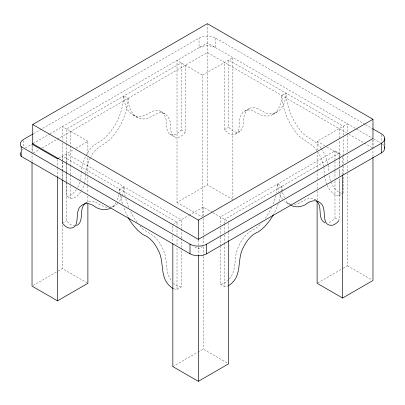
<?xml version="1.0" encoding="UTF-8"?>
<svg xmlns="http://www.w3.org/2000/svg" width="405" height="405" viewBox="0 0 405 405"><rect width="100%" height="100%" fill="white"/><g stroke="black" fill="none" stroke-linecap="round" stroke-linejoin="round"><path stroke-width="0.3" stroke-dasharray="2.02 1.52" d="M62.395 179.263L62.395 171.735M62.395 171.107L62.395 161.701M62.395 161.074L62.395 156.052L177.01 222.229L177.01 227.245M74.996 225.889L73.346 225.681A12.271 7.082 60 0 1 68.182 222.553L66.557 220.771L66.557 181.88M66.557 181.253L66.557 172.469M66.557 171.841L66.557 163.058M66.557 162.43L66.557 153.647L181.177 219.824L181.177 228.607M173.679 288.725A12.271 7.082 60 0 0 175.385 289.256L177.01 289.352L177.01 247.318M177.01 244.812L177.01 237.912M177.01 235.401L177.01 227.873M177.01 289.352L181.177 286.948L181.177 248.052M181.177 247.425L181.177 238.641M181.177 238.013L181.177 229.23M235.877 133.782C241.142 129.458 237.892 121.814 240.6 116.291C242.276 110.99 248.589 108.302 253.535 110.904C258.881 114.731 266.055 118.027 272.494 114.671C279.278 110.995 281.495 102.693 281.839 95.529L286.006 93.125C285.91 101.554 281.9 112.393 272.332 113.577C264.885 115.101 260.061 107.841 253.095 107.487C244.579 107.912 242.934 118.159 243.238 124.942C242.959 130.673 236.748 135.103 231.321 134.48A12.271 7.082 60 0 1 226.157 131.347L224.532 129.565L224.532 62.441M240.043 131.377L237.138 132.278L235.487 132.076A12.271 7.082 60 0 1 230.323 128.942L228.698 127.16L228.698 60.036L343.313 126.213L343.313 134.997M317.115 200.019L317.115 191.185M317.115 188.659L317.115 181.718M317.115 179.197L317.115 171.624M317.115 170.991L317.115 152.695M317.115 150.169L317.115 141.335L347.48 123.808L347.48 134.536M327.098 185.394L329.179 189.11L332.363 192.815A12.271 7.082 60 0 0 337.522 195.645L339.152 195.742L339.152 178.802M339.152 176.291L339.152 169.391M339.152 166.258L339.152 158.102M339.152 157.474L339.152 140.535M339.152 138.024L339.152 128.618M342.605 174.352L342.605 166.779M342.605 166.151L342.605 156.684M343.313 193.337L343.313 175.77M343.313 175.142L343.313 166.359M343.313 163.853L343.313 156.325M343.313 155.697L343.313 137.503M343.141 268.282L347.48 265.781L347.48 173.654M347.48 171.133L347.48 164.192M347.48 161.666L347.48 154.092M347.48 151.571L347.48 135.164M372.97 156.821L372.97 149.248M372.97 148.62L372.97 139.786M81.334 171.35L80.701 179.688M85.475 174.312L84.868 182.093M185.338 65.256L185.338 132.379L183.713 134.161A12.271 7.082 -60 0 1 178.554 137.29C171.472 138.824 170.07 129.737 170.566 124.644C170.454 118.473 165.655 111.132 158.684 112.949C152.503 115.314 146.666 120.847 139.472 118.336C131.25 115.678 128.294 106.13 128.031 98.344L123.869 95.939C122.781 112.398 115.546 128.886 102.87 139.674C97.752 142.849 92.062 145.562 88.837 151.035C84.832 156.887 82.174 163.706 81.41 170.773M128.031 98.344C127.19 112.636 121.444 126.618 112.003 137.376C105.771 144.732 95.089 146.929 91.069 156.472M284.426 197.934L282.705 193.033L281.839 186.325L277.678 183.921L276.453 193.261M281.176 192.248L279.04 201.685M281.247 191.656L281.839 186.325M118.999 194.628L117.116 200.748M119.075 194.015L119.703 189.14L123.869 186.735L125.094 196.076M123.869 186.735L122.664 194.582M85.576 173.178C86.169 167.716 87.88 162.385 90.502 157.565M84.731 182.609L83.243 187.231L81.521 190.568M275.967 195.448L272.666 205.203M278.281 203.857L276.169 209.203L273.598 214.291M80.018 182.275L77.907 187.262M122.158 196.288L121.065 198.86L118.969 202.095M271.755 207.314L268.328 213.855L264.743 219.151M116.103 202.621L114.033 205.467L111.319 207.669M76.53 189.515L73.346 193.22A12.271 7.082 -60 0 1 68.182 196.05L66.557 196.147L66.557 182.974M80.696 191.919L77.512 195.625A12.271 7.082 -60 0 1 72.348 198.455L70.723 198.551L66.557 196.147M229.19 279.005C236.976 270.616 233.553 258.567 237.573 248.771C240.038 242.332 243.8 236.186 249.369 231.984C253.727 229.711 258.031 227.251 261.24 223.373M66.557 163.529L66.557 129.023L181.177 62.851L181.177 129.975L179.552 131.757A12.271 7.082 -60 0 1 174.388 134.885C167.305 136.419 165.903 127.337 166.399 122.239C166.293 116.068 161.489 108.727 154.523 110.545C148.336 112.909 142.499 118.442 135.305 115.931C127.084 113.273 124.132 103.726 123.869 95.939M334.986 180.949L334.986 217.961L333.361 219.738A12.271 7.082 -60 0 1 328.197 222.871M228.805 279.506L227.154 281.207A12.271 7.082 -60 0 1 221.996 284.037L220.366 284.133L220.366 246.493M117.759 203.462L116.453 204.652L111.395 207.684M85.627 203.163C93.201 196.769 100.06 207.426 107.836 207.259M33.564 133.645L199.042 38.111A11.78 6.799 0 0 1 215.703 38.111L364.905 124.249M25.343 148.012L31.372 144.529M33.114 143.522L49.709 133.944M50.002 133.777L207.375 42.915L373.101 138.601M33.286 153.044L39.31 149.566M42.044 147.987L56.827 139.452M57.373 139.138L207.375 52.534L346.736 132.997M58.603 158.239L73.786 149.475M75.953 148.225L87.885 141.335L87.885 155.216M202.5 75.163L232.865 57.632L232.865 199.604L207.375 184.888L177.01 202.419L177.01 60.446L202.5 75.163L202.5 217.136M85.344 203.087L86.903 202.186M244.878 110.98L249.045 108.575M62.395 223.175L66.557 220.771M224.532 129.565L228.698 127.16M272.494 114.671L276.661 112.266M33.114 285.495L57.515 271.411M58.057 271.097L62.395 268.591L87.343 282.994M172.844 224.633L188.568 215.551M189.11 215.242L203.209 207.102L212.428 212.423M339.152 157.631L339.152 153.242L334.986 150.837L220.366 217.009L220.366 225.165M339.152 153.242L224.532 219.414L224.532 223.175M202.713 246.437L198.334 248.969L193.965 246.442M339.152 195.742L342.792 193.636M172.844 366.606L197.245 352.517M197.787 352.203L203.209 349.075L227.615 363.163M317.657 282.994L342.6 268.596M114.519 205.877L110.19 207.188M294.319 204.368C301.791 204.15 308.089 194.491 315.682 199.974M220.366 284.133L224.532 286.537L226.157 286.441A12.271 7.082 -60 0 0 227.863 285.91M181.177 286.948L179.552 286.851A12.271 7.082 60 0 1 174.388 284.021L173.563 283.171M290.795 204.262L287.024 203.067L284.219 201.047M365.452 124.563L372.008 128.35M373.648 138.915L380.209 142.702M348.923 134.257L363.68 142.778M364.227 143.092L371.876 147.511M317.115 141.335L326.339 146.661M326.881 146.974L342.605 156.052M160.831 111.39L164.992 113.79M334.986 217.961L339.152 220.366L339.152 178.959M181.177 129.975L185.338 132.379M169.827 134.192L173.993 136.596M287.024 203.067L291.19 205.472M133.215 115.081L137.376 117.485M347.48 265.781L371.886 279.87M212.969 212.736L228.698 221.819M87.885 141.335L62.395 126.618L62.395 140.505M177.01 202.419L201.958 216.822M290.223 204.859L287.515 202.652L285.439 199.812M314.639 199.371L315.49 200.024M139.897 225.767C143.669 230.941 149.845 232.764 154.523 236.743C158.8 240.848 161.873 246.063 163.969 251.581C167.989 261.195 164.572 272.95 171.968 281.318M282.574 199.28L280.478 196.045L279.384 193.474M321.038 148.22C315.829 139.705 304.879 137.999 299.68 129.372C291.706 118.984 286.74 106.226 286.006 93.125M316.872 150.625C311.663 142.109 300.718 140.403 295.518 131.777C287.545 121.389 282.574 108.631 281.839 95.529M137.168 222.472L133.215 216.67L130.283 211.157M321.357 148.726C324.567 153.465 326.8 158.856 327.928 164.465M317.515 151.637C320.451 156.072 322.527 161.079 323.63 166.278M127.671 216.609L123.262 206.666M330.794 182.012L333.34 186.705L336.525 190.411A12.271 7.082 60 0 0 341.688 193.241M128.653 207.487L125.575 198.263M330.419 180.994L328.855 174.833M326.627 184.417L325.686 181.87L324.608 176.727M279.217 192.907L278.539 190.628L277.678 183.921M122.35 203.953L120.563 196.84L120.234 193.879M328.065 165.058L328.663 171.882M323.899 167.462L324.582 176.119M119.703 189.14L120.163 193.286M381.297 134.916L381.297 142.13M372.97 139.725L372.97 147.541M339.152 158.259L339.152 166.415M339.152 168.925L339.152 176.453M334.986 150.837L334.986 160.871M334.986 161.499L334.986 170.282M334.986 170.91L334.986 178.438M228.698 223.079L228.698 231.913M228.698 232.546L228.698 240.747M224.532 223.803L224.532 232.586M224.532 235.097L224.532 242.625M224.532 243.253L224.532 286.537M220.366 227.676L220.366 236.454M220.366 237.082L220.366 245.865M215.703 38.111L215.703 47.729A11.78 6.799 0 0 0 199.042 47.729L199.042 38.111M207.375 23.682L207.375 184.888M203.209 207.102L203.209 215.936M203.209 218.457L203.209 236.758M203.209 237.391L203.209 244.331M203.209 246.853L203.209 255.687M203.209 256.319L203.209 349.075M198.334 239.947L198.334 254.487M172.844 225.894L172.844 232.834M172.844 235.361L172.844 242.301M87.885 157.742L87.885 174.15M87.885 176.671L87.885 185.505M87.885 186.138L87.885 193.711M87.885 196.233L87.885 203.173M70.723 131.428L70.723 145.233M70.723 145.861L70.723 164.678M70.723 165.306L70.723 174.089M70.723 174.717L70.723 183.495M70.723 186.006L70.723 198.551M66.557 164.157L66.557 172.94M66.557 173.568L66.557 182.346M62.395 143.026L62.395 161.327M62.395 161.954L62.395 170.788M62.395 171.421L62.395 178.995M62.395 225.053L62.395 268.591M57.52 159.499L57.52 167.7M57.52 168.333L57.52 175.902M32.739 145.547L32.739 152.159M32.03 144.15L32.03 151.723M32.03 152.351L32.03 161.185M23.703 140.545L23.703 146.554M21.829 150.366A11.78 6.799 0 0 1 23.176 149.283M382.315 144.003A11.78 6.799 0 0 1 383.854 145.542"/><path stroke-width="0.61" d="M62.395 179.891L62.395 223.175L64.02 224.957A12.271 7.082 60 0 0 69.179 228.091C81.785 229.012 73.634 211.314 81.035 205.897C85.359 201.589 92.193 203.933 96.147 207.542C100.496 209.729 105.872 210.585 110.357 208.281M317.115 201.28L317.115 283.308L342.605 298.024L372.97 280.498L372.97 157.449M342.605 298.024L342.605 174.985M273.324 214.782C269.578 221.444 264.652 227.605 258.284 231.928C251.125 234.51 246.402 241.147 243.177 247.733C236.95 259.053 242.155 274.443 231.321 283.611A12.271 7.082 -60 0 1 228.734 285.484M85.202 203.492C78.297 209.248 84.868 221.332 76.53 225.656M338.742 220.811L337.522 222.142A12.271 7.082 -60 0 1 332.363 225.276C319.758 226.198 327.908 208.499 320.507 203.082C316.183 198.779 309.354 201.118 305.395 204.727C301.047 206.915 295.67 207.77 291.19 205.472M32.739 124.502L207.375 23.682L372.97 119.288L372.97 138.525L198.334 239.35L32.739 143.74L32.739 124.502L198.334 220.112L372.97 119.288M33.018 133.964L23.703 139.34A11.78 6.799 0 0 0 20.65 145.911L21.227 146.716L190.006 244.159A11.78 6.799 0 0 0 206.666 244.159L381.297 143.335A11.78 6.799 0 0 0 381.297 133.716L372.554 128.663M33.114 143.522L32.03 144.15L57.52 158.866L58.603 158.239M32.03 162.445L32.03 286.122L57.52 300.839L87.885 283.308L87.885 203.806M20.427 152.589A11.78 6.799 0 0 0 20.65 155.53L21.227 156.335L190.006 253.778A11.78 6.799 0 0 0 206.666 253.778L381.297 152.953A11.78 6.799 0 0 0 384.573 146.959M172.844 243.562L172.844 366.606L198.334 381.318L228.698 363.791L228.698 240.747M325.012 222.841C316.675 218.523 323.246 206.439 316.34 200.677M128.223 217.596C131.964 224.259 136.89 230.42 143.259 234.743C150.417 237.325 155.14 243.962 158.37 250.543C164.592 261.868 159.388 277.258 170.221 286.426A12.271 7.082 60 0 0 173.249 288.522M384.75 138.525L384.75 148.144M381.297 143.335L381.297 152.953M206.666 244.159L206.666 253.778M198.334 220.112L198.334 239.35M198.334 255.12L198.334 381.318M190.006 244.159L190.006 253.778M57.52 176.534L57.52 300.839M21.227 146.716L21.227 156.335"/></g></svg>
